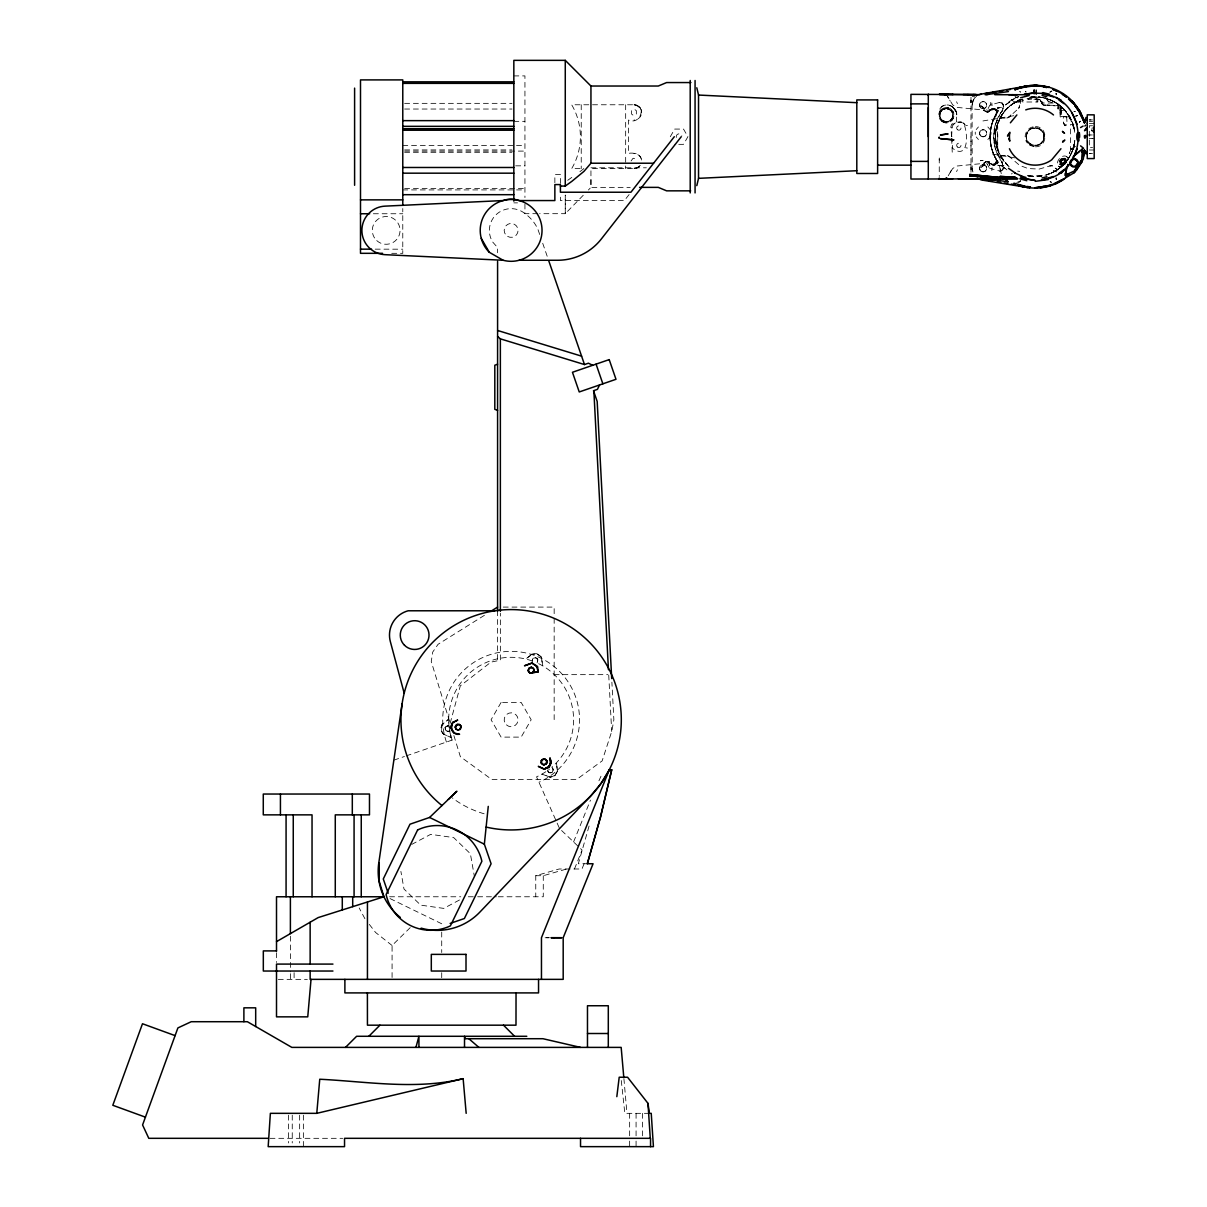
<?xml version="1.0" encoding="UTF-8"?>
<svg xmlns="http://www.w3.org/2000/svg" width="1207" height="1207" viewBox="0 0 1207 1207"><rect width="100%" height="100%" fill="white"/><g stroke="black" fill="none" stroke-linecap="round" stroke-linejoin="round"><path stroke-width="0.75" stroke-dasharray="5 3.75" d="M565.268 195.051L565.268 213.684L539.604 213.684M590.947 179.662L590.947 187.372L588.382 190.012M939.257 160.124L939.257 159.037M970.986 100.015L970.986 102.761L970.986 98.521M970.986 97.224L970.986 172.888M970.986 169.765L970.986 164.092M970.986 136.753L970.986 155.205M997.706 139.348L997.073 148.054L995.443 138.156L996.137 129.104L999.879 118.407L1004.043 111.964M997.706 136.708L997.314 125.392L995.866 130.703L996.363 128.093M1034.143 97.827L1034.143 96.937L1030.642 97.179L1040.721 97.314M1058.101 104.798L1058.101 108.736L1058.101 104.194L1052.474 100.89L1055.989 102.806M1058.101 104.617C1058.403 107.544 1037.673 103.938 1052.534 105.311M1060.184 109.158C1060.168 124.442 1061.451 102.655 1060.184 108.117M1060.184 112.809L1060.184 109.324M1060.184 107.151L1060.606 114.167L1060.666 107.136M975.271 134.369L975.271 132.106M990.992 132.106L990.992 134.369M1029.013 99.185L1027.761 99.215L1039.604 99.396L1041.279 103.364L1043.361 105.069L1059.882 105.522L1060.184 116.883L1069.689 116.928L1070.82 119.04L1064.695 110.033L1056.789 103.304M1060.697 108.736L1060.697 113.277L1060.697 107.981M998.008 108.389L997.978 107.212L997.661 108.962M1060.681 109.686L1060.681 107.287M1065.811 159.928C1061.602 174.034 1055.159 153.334 1065.811 159.928L1065.268 159.128M1056.246 179.405L1056.095 177.851A3.546 3.546 0 0 1 1056.246 179.405L1056.125 178.002M996.937 111.527C996.907 114.59 997.133 108.419 994.794 108.585C999.788 110.969 993.542 118.105 992.395 122.39C987.899 135.606 990.042 150.845 998.038 162.296A45.112 45.112 0 0 1 998.038 111.104L992.199 122.993M553.349 769.266L552.263 772.465L549.638 772.887L547.525 770.911L549.638 772.887L552.263 772.465L553.349 769.266L552.308 767.712L553.304 770.911L551.448 772.827L548.582 772.48L547.556 769.281M1010.968 105.16C1018.014 100.196 1023.823 96.002 1018.648 108.419C1018.557 109.49 1023.325 95.036 1016.747 101.448C996.514 111.346 989.076 139.469 1001.659 158.087M951.584 136.708L952.172 127.489M950.739 171.424L952.715 168.527L956.593 166.053L982.875 163.488L987.024 161.361L990.027 162.658L988.156 161.451L986.647 163.171L989.951 168.407L1000.03 171.122L1003.108 169.553L1002.459 162.719L995.337 148.808L993.512 136.693L995.654 123.536L1003.439 106.729L1002.595 103.5L999.23 102.52L1002.082 103.048M951.901 136.693C949.562 128.244 953.409 118.527 963.518 123.28C967.923 131.11 969.538 160.772 952.7 148.431L951.991 138.458M939.8 114.393L939.8 115.978M952.881 115.978A6.593 6.593 0 0 0 943.753 109.113A6.593 6.593 0 0 0 942.38 120.459A6.593 6.593 0 0 0 952.881 115.978L952.881 114.393M1060.681 110.848L1060.681 113.066L1060.666 109.128M991.807 170.594L992.063 167.652M995.639 132.453L995.519 139.62M997.676 126.237L997.706 129.571M1003.53 166.702L1001.931 170.67M994.176 129.496L994.191 144.071M1019.493 106.699L1019.372 107.197M1092.486 131.789L1091.656 130.552L1092.229 127.67M1003.681 167.547L1003.108 169.553M1003.424 106.774L1003.334 104.692M1002.806 165.359L1002.595 166.43M972.163 105.115L972.917 101.373L972.163 105.115A10.923 10.923 0 0 1 976.689 96.304M995.579 133.072C996.801 118.437 1006.819 105.009 1020.519 99.728M1074.803 140.344C1073.551 156.05 1062.024 170.247 1046.907 174.713M998.038 111.104L996.288 113.835L998.038 111.104C990.856 121.454 988.382 134.852 991.279 147.088L990.072 136.738L991.279 126.328C988.548 137.885 990.6 150.468 996.891 160.546M995.307 163.699L995.926 163.02L992.758 164.469L989.061 163.081L993.18 164.469L995.911 163.066L996.484 159.882L992.35 150.905M995.941 158.977L998.038 162.296C994.96 154.858 995.866 169.538 996.394 159.746L994.206 155.582M1060.681 110.441L1060.681 112.311M991.083 164.197L994.779 165.027L996.846 163.111C998.008 160.259 995.036 167.381 992.35 165.027C991.43 163.865 988.246 162.689 989.815 163.081M1056.472 170.308C1065.887 164.378 1072.525 154.375 1074.411 143.422L1072.012 151.72M1074.396 143.407C1072.012 158.162 1060.591 170.941 1046.182 174.924L1048.234 174.276M557.408 771.273L556.487 762.915L557.408 771.273L554.843 775.679L550.679 777.323L541.988 774.17L550.679 777.323L555.673 774.924M579.933 171.65L583.871 168.633L571.68 168.633A62.93 62.93 0 0 0 571.68 104.768L633.992 104.768C647.073 105.522 640.449 125.422 628.44 120.051L628.44 153.364C633.931 152.308 641.551 154.24 641.626 160.999A7.634 7.634 0 0 0 633.992 153.364M979.601 104.692C979.888 100.664 986.375 100.664 986.647 104.692M979.601 132.8C979.888 128.772 986.375 128.772 986.647 132.8M986.647 105.552C986.375 109.565 979.873 109.581 979.601 105.552M986.647 133.66C986.375 137.673 979.873 137.689 979.601 133.66M979.601 167.864C979.888 163.82 986.375 163.82 986.647 167.864M986.647 168.708C986.375 172.722 979.873 172.752 979.601 168.708M994.191 117.879L996.484 113.533L995.926 110.38C990.012 107.227 997.706 109.626 996.409 113.654L994.191 117.879L996.861 112.568M442.094 724.607L441.445 731.653L443.542 734.188L451.146 737.477L443.542 734.188L440.902 729.677L442.094 724.607L448.566 719.266L442.094 724.607L440.917 727.821L441.445 731.653L444.01 734.475M1064.906 161.225L1062.235 163.835L1060.712 162.507L1061.662 160.124L1063.442 159.369L1064.906 161.225L1063.442 163.247L1061.572 163.609M537.13 662.809L537.884 659.852L536.149 657.77L532.77 658.645L532.212 661.255L532.77 658.645L535.259 657.649L537.568 658.977L537.507 662.522L537.884 659.852L536.149 657.77L533.509 658.087L532.061 660.38M450.151 723.295L460.32 685.863L490.993 662.1L500.362 660.199L500.362 613.247M991.113 127.082L993.512 119.538M1073.642 146.877L1073.098 148.748M589.076 826.026L578.334 863.744L587.326 863.744M997.133 113.111L997.45 111.995M1069.885 116.325L1069.266 118.95L1069.674 116.838L1063.548 108.826M631.065 160.999L633.087 158.223L636.345 159.279L636.904 160.999M1073.008 149.019L1070.594 149.019L1070.594 124.381L1073.898 124.562M1001.403 112.115L1003.379 108.238M997.073 125.347L1002.127 114.59L999.562 119.04C1003.968 110.124 1011.828 103.033 1021.107 99.487M995.82 164.424L996.982 161.104L994.749 156.714M996.59 163.488L996.484 159.882M992.018 123.521L993.346 119.825M995.292 124.759L999.155 115.812M1060.787 164.499L1060.878 162.115L1061.209 163.352M956.593 171.62L957.407 169.795M1064.544 158.615L1060.546 160.652L1060.229 163.911L1061.858 160.365L1064.423 159.762M940.178 112.855L941.973 110.244M952.504 117.517L950.709 120.127M999.411 102.459L989.831 105.175L986.753 111.225L988.729 111.768L990.917 109.339L989.242 111.466L986.798 112.025L982.875 109.928L956.593 107.348L952.715 104.888L947.359 96.138L948.219 97.601M573.581 841.943L590.464 800.15M574.457 868.995L582.091 850.075L559.58 828.59L536.542 776.84A62.477 62.477 0 0 0 549.472 769.085M584.097 863.744L581.97 868.995L559.143 868.995L535.757 875.709L535.757 896.771M986.768 109.565L987.733 112.055L990.027 110.742L986.466 111.964L984.022 109.897L985.334 111.451M598.944 780.793L601.705 774.577M1061.572 108.57L1061.572 107.785M939.74 111.346L939.076 117.547L943.24 122.163M1060.395 161.361L1060.229 163.911M1001.855 111.738L1002.429 110.561C990.419 125.347 991.279 148.853 1002.459 162.719M994.659 109.294C983.705 112.794 994.734 104.315 996.937 111.798M1001.735 117.969L1000.271 117.667M1000.105 117.969C1009.097 119.025 1010.515 115.706 1007.77 117.803M994.493 117.185C999.29 115.51 992.833 109.083 998.355 110.395L995.835 110.35M994.734 116.732L996.605 113.322L995.262 109.671L997.661 110.29M557.423 771.182L554.843 775.679L549.713 777.082M670.292 136.708L674.698 129.074L683.509 129.074L687.915 136.708L683.509 144.342L674.698 144.342M950.256 172.269L951.146 170.73M948.219 175.8L951.086 170.821M976.207 129.541L978.424 126.946M990.057 136.934L987.839 139.514M1001.207 116.023L1002.127 114.59M984.505 162.749L984.022 163.503L985.546 161.829L984.927 162.281M1068.467 158.479L1066.822 156.789M983.011 165.48L981.744 166.973M1058.464 166.068L1060.199 167.622L1061.134 166.853A27.444 18.709 -48 0 0 1063.88 164.243L1065.464 162.281A4.134 2.821 -48 0 0 1064.031 157.815A4.134 2.821 -48 0 0 1059.248 161.994A4.134 2.821 -48 0 0 1062.598 164.786L1068.27 158.781M1067.501 159.897L1068.301 158.751M939.725 111.361C942.184 106.397 950.497 106.397 952.957 111.361M1020.775 180.748L1016.807 182.483M1067.139 160.38L1064.815 163.232M629.119 194.538L624.411 200.558L560.41 200.558L560.41 194.538M1066.641 161.059L1065.343 162.643M995.79 163.186L997.751 163.081L995.926 163.02M990.449 110.078L991.203 109.173M1010.938 114.876L1008.841 117.26L1018.648 108.419M1080.491 121.122L1079.269 122.254L1080.144 121.545A3.546 3.546 0 0 1 1079.601 122.043M1049.834 92.32L1052.006 90.902M990.283 110.335L988.714 110.335L994.025 109.052M640.268 165.344L636.904 168.045L633.992 168.633L590.947 168.633L590.947 187.372L630.22 187.372M583.253 195.262L565.268 213.684L565.268 195.413M1011.481 174.004L1012.22 173.25M1064.031 164.092L1062.688 165.434M410.199 927.655L392.079 945.488L392.079 977.489M1060.184 114.801L1061.572 114.243L1061.572 107.106L1060.184 106.548M1006.155 109.52L1008.479 107.242M952.761 124.834L955.401 122.858M1062.99 165.148L1061.134 166.853A6.246 4.255 -48 0 1 1057.483 162.417A6.246 4.255 -48 0 1 1063.08 156.186A6.246 4.255 -48 0 1 1067.878 159.354M1063.744 164.182L1062.929 164.952L1065.359 163.005M989.861 110.953L987.688 112.04M1061.209 166.777L1057.136 169.87M1064.665 164.212L1065.012 163.926A3.576 2.444 -48 0 1 1064.152 164.62L1064.665 164.212A4.134 2.821 -48 0 0 1065.359 163.503M984.761 162.447L985.546 161.829M531.804 654.209L525.814 658.962L533.147 653.651L536.798 653.726L541.204 656.744L542.803 665.811L541.204 656.744L536.798 653.726L531.804 654.209L538.231 654.39L541.37 657.393M1016.55 97.118L1004.058 105.899L1013.955 99.004L1012.085 99.97L1018.768 96.816M567.712 180.296L573.823 175.966M1061.27 159.897L1062.1 159.339M1008.901 101.72L1018.693 96.183M1042.426 102.007L1041.113 101.614L1043.693 103.033L1056.351 103.033L1060.184 105.763L1058.222 104.27M1055.989 170.609L1060.319 167.532L1053.485 172.013L1046.182 174.924M484.399 615.329L438.081 644.282L432.694 652.112L431.261 661.511L449.577 721.424M1066.49 116.581C1068.799 131.563 1061.285 124.743 1063.578 116.581M1013.608 103.289L1019.04 100.347M1055.446 170.941L1051.327 173.054L1054.601 171.424M411.723 844.417L430.658 834.354L453.666 837.583L470.368 853.726L474.411 876.599M459.49 900L443.708 908.388L420.715 905.144L403.998 889.016L400.89 871.409M636.315 168.271L639.378 166.4A7.634 7.634 0 0 1 633.992 168.633L637.492 167.788M1001.433 170.896L999.305 171.017M448.295 731.548L449.924 730.748L447.39 731.608L445.745 730.718L445.051 727.429L447.48 725.769L449.924 726.418L447.48 725.769L445.051 727.429L445.745 730.718L448.295 731.548L445.262 729.933L445.308 727.067L448.491 725.694M943.271 109.354L946.348 108.585L949.411 109.354M949.411 121.032L946.348 121.786L943.271 121.032M991.143 109.55L992.275 109.037L991.535 109.309M1032.649 128.048C1024.547 130.25 1024.351 141.898 1031.532 145.519L1026.372 140.359C1039.287 158.962 1055.009 125.634 1032.649 128.048A9.022 9.022 0 0 0 1028.364 142.607M1051.825 165.555L1049.773 165.887L1052.76 165.827L1057.347 169.734L1051.508 165.51L1039.121 169.086L1028.002 168.527L1019.643 165.389L1008.841 156.156L1005.069 155.447M1001.538 107.302L997.978 107.861L1002.64 108.434M1058.101 104.194L1058.101 110.969L1064.695 110.033L1067.26 113.171M1076.071 115.932L1077.353 115.616M1033.056 126.841C1025.935 128.168 1022.646 137.583 1027.338 143.075M393.859 760.154L404.436 756.502M406.201 755.899L452.067 740.102A62.477 62.477 0 0 1 532.483 661.059M1075.211 146.485L1070.865 149.291L1069.266 153.485L1071.107 148.989L1075.075 146.53M1075.98 115.963L1077.534 115.631L1076.78 115.706A3.546 3.546 0 0 0 1075.422 116.31M1003.907 165.389L997.993 165.555L997.661 164.439M988.729 111.768L988.05 111.979M1018.964 102.203L1023.4 100.121L1017.908 102.203M535.757 875.709L543.271 875.709L566.656 868.995M993.467 108.313L991.686 108.781L994.794 108.585M983.871 108.585L982.392 108.585M983.871 136.708L982.392 136.708M983.871 171.756L982.392 171.756M987.024 161.361L989.71 162.296L988.186 161.451L986.753 162.568L988.684 167.139M982.951 120.956L1014.77 115.54M965.736 125.619L967.441 125.347M1035.47 146.816C1048.098 146.937 1048.098 126.479 1035.485 126.599M1041.641 175.92L1028.123 175.845M1017.727 97.948L1014.981 96.696A3.546 3.546 0 0 0 1017.652 97.933L1016.656 97.782M987.266 112.055L988.156 111.934M1006.729 117.969L1007.634 117.848M1041.807 175.92L1031.547 176.313L1024.668 175.06M999.23 102.52L999.879 102.414M1038.503 176.343L1041.113 176.026M982.392 101.644L983.871 101.644M982.392 129.768L983.871 129.768M982.392 164.816L983.871 164.816M1030.506 97.194L1041.203 97.39L1039.242 97.133M1091.656 130.552L1092.938 130.447M1050.694 165.57L1051.508 165.51M1031.563 97.103C1051.569 94.825 1071.454 110.093 1074.396 130.024C1072.012 115.253 1060.606 102.474 1046.182 98.476M1074.396 130.009L1069.493 116.581L1060.184 116.581L1060.681 108.313M1066.49 124.894L1064.483 124.909L1063.593 122.903M1092.516 153.47L1089.182 153.485L1094.191 153.47M1037.19 99.215L1039.921 99.562L1041.566 102.007M1038.85 99.215L1032.423 99.2M1089.333 123.416L1094.191 123.416M1094.191 138.443L1088.789 138.443L1092.365 138.443M545.111 937.748L548.717 937.733M513.835 75.905L524.939 75.905L524.939 197.571M1027.036 98.521L1036.919 98.521L1036.919 101.991M404.632 103.349L511.979 103.349M404.632 109.037L511.979 109.037M995.79 110.214L997.073 110.772M513.835 121.349L524.939 121.349M1089.272 121.424L1092.546 121.424M1092.576 125.769L1089.333 125.769L1089.333 147.631L1092.576 147.631M402.776 145.413L524.939 145.413M1070.594 148.853L1073.898 148.853M404.632 149.924L511.979 149.924M404.632 151.101L524.939 151.101M404.632 152.293L511.979 152.293M1000.437 156.035L1007.045 155.447M996.379 163.081L997.751 163.081L995.926 163.081L996.997 163.081M515.691 165.827L524.939 165.827M590.947 167.788L646.348 167.788M404.632 188.383L524.939 188.383M402.776 189.906L524.939 189.906M513.835 202.867L517.531 202.867M373.37 213.745L402.776 213.745M537.779 213.684L524.939 213.684L524.939 202.867M375.211 249.155L402.776 249.2M391.747 253.319L402.776 253.319L402.776 208.539M503.244 607.091L554.164 607.091L554.164 616.475M554.164 674.653L607.8 674.653M389.559 896.771L460.787 896.771M468.286 896.771L475.769 896.771M477.655 896.771L496.394 896.771M498.265 896.771L543.271 896.771L543.271 875.709M546.545 937.718L549.487 937.718M278.274 979.36L307.347 979.36M649.381 1113.337L624.849 1113.337L621.107 1079.028M270.006 1138.322L342.713 1138.322M1047.555 105.235L1043.391 105.069C1044.236 105.824 1039.453 102.776 1040.675 100.468M1092.365 134.973L1088.729 134.973L1094.191 134.973M1089.333 149.985L1094.191 150M1017.531 101.071L1018.512 101.071M1073.808 111.617L1075.331 111.632L1074.532 111.632M1065.042 125.784L1065.042 124.909M989.318 163.081L993.557 165.238M972.254 96.59L974.773 96.786M1007.226 155.492L1009.474 156.774M1039.77 97.194L1038.337 97.058L1041.445 97.435M1019.734 171.379L1017.652 171.092M1027.308 175.709L1031.547 176.313M1015.479 102.414L1017.154 102.67M965.736 147.797L967.426 148.054M992.546 154.074L1014.861 157.876M989.378 162.01L988.186 161.451M636.904 105.356L633.992 104.768A7.634 7.634 0 0 1 641.626 112.402A7.634 7.634 0 0 1 633.992 120.051M1043.391 97.782L1047.721 98.959L1045.262 98.22M1033.69 146.666L1029.496 145.051M987.779 161.376L988.593 161.602M943.271 122.179C949.637 125.392 956.834 117.305 952.942 111.346M635.772 104.979L640.223 107.996L641.264 110.093M1050.694 100.075L1052.444 100.875M1060.304 164.152L1062.386 164.439L1064.649 162.824L1065.66 160.335L1064.77 158.524M1001.75 166.189C999.698 164.891 997.057 166.249 997.963 164.952M1061.059 163.156L1063.835 162.477A2.399 1.645 -48 0 0 1064.499 160.078L1064.121 159.626M1051.282 182.272L1050.09 181.397A3.546 3.546 0 0 0 1051.282 182.272L1050.271 181.593M390.027 898.566L443.135 924.471M1014.287 101.448L1015.283 101.946M1052.474 100.89L1054.978 102.203M952.323 106.654L955.597 110.38L956.774 114.831C957.242 105.884 943.376 100.694 939.468 109.686C941.415 104.873 947.963 103.515 952.036 106.472A10.41 10.395 0 0 1 956.306 112.191L956.502 121.801L951.629 124.246L950.769 127.142L951.916 130.069M988.971 109.762L989.921 110.32M1042.063 103.349L1043.074 104.089L1041.158 102.58M1013.669 101.554L1011.3 99.412M1002.595 103.5L1001.81 102.882L1003.424 104.979L1003.032 104.058M1006.894 169.84L1004.103 167.547L1006.668 169.9M392.079 945.488L375.618 932.498L369.176 924.215M1059.761 164.378L1060.214 164.786M987.839 126.946L990.057 129.541M978.424 139.514L976.207 136.934M1060.229 105.794L1063.774 109.052M950.709 110.244L952.504 112.855M941.973 120.127L940.178 117.517M981.744 106.427L983.011 107.921M1000.105 155.447L1008.132 165.857M953.092 107.257L956.502 112.87M364.891 918.693L359.173 907.951M1004.224 161.678L1000.03 155.296M1000.452 156.08L1007.06 164.831L999.879 154.994L995.624 140.766M997.359 161.285L998.038 162.296M1001.946 161.798L1002.519 162.975M1000.739 156.593L1002.127 158.811M996.288 159.565L994.734 156.669M949.683 100.136L950.211 101.056M1045.413 98.039L1048.702 101.66L1052.353 102.655L1048.129 101.297L1045.247 97.571M1001.388 157.695L996.967 147.692L995.413 136.708L996.363 145.308M957.423 103.621L956.593 101.78M999.245 157.725L995.337 148.808M1001.267 173.672L999.381 165.615L1001.131 173.416M1063.955 123.672L1064.725 125.528M992.199 150.407L993.512 153.893M1072.208 122.179L1073.913 127.64M1001.508 161.557L1002.7 164.982M539.68 234.445L537.854 229.149A39.107 39.107 0 0 0 524.939 213.564A21.786 21.786 0 0 0 492.788 242.154L497.586 247.571L497.586 252.746M542.712 243.271L547.571 257.378M453.877 735.516L460.35 756.653L491.732 779.466L576.599 779.466L602.142 760.908L611.904 730.869L613.865 719.764L611.889 682.166M996.756 146.922L997.073 148.054M991.128 146.379L992.41 151.071M452.067 740.102L449.532 730.25L448.657 719.764M1073.642 126.539L1074.185 128.847M1056.095 93.301L1056.261 94.749A3.546 3.546 0 0 0 1056.095 93.286L1056.261 94.749M641.038 109.49L641.626 112.402M990.54 102.489L990.977 105.371M991.837 102.912L992.079 105.703M623.898 1078.53L626.946 1113.337M608.735 675.015L611.693 731.502M951.659 138.443L952.248 152.52M997.706 147.375L997.706 134.022M1060.666 112.613L1060.681 113.594M1037.96 99.215L1037.794 101.991L1022.691 101.991L1022.691 99.215M1061.013 106.548L1061.013 114.801M939.257 157.996L939.257 176.373M642.486 1113.337L642.486 1139.242M636.074 1113.337L636.074 1139.242M636.074 1141.098L636.074 1146.65M629.647 1113.337L629.647 1139.242M629.647 1141.098L629.647 1146.65M625.664 104.768L625.664 168.633M581.231 104.768L581.231 168.633M560.41 183.434L560.41 174.623L554.858 174.623L554.858 183.434M554.164 618.361L554.164 719.764M497.586 610.742L497.586 660.199M441.717 932.06L441.717 952.519M441.717 972.706L441.717 977.7M303.364 1115.177L303.364 1146.65M299.653 1115.177L299.653 1142.954M294.101 972.706L294.101 979.36M292.245 1115.177L292.245 1142.954M290.389 936.194L290.389 971.861M290.389 973.732L290.389 979.36M288.533 1115.177L288.533 1142.954M276.509 952.73L276.509 962.477M1074.758 140.766A39.771 39.771 0 0 1 1045.051 175.226M1042.38 175.815A39.771 39.771 0 0 1 1025.347 175.241M1009.158 166.777A39.771 39.771 0 0 1 1023.989 98.536M1029.254 97.375A39.771 39.771 0 0 1 1074.713 132.257M1020.73 180.809A3.546 3.546 0 0 1 1018.391 182.498M1035.184 127.686A9.022 9.022 0 0 1 1044.206 136.708A9.022 9.022 0 0 1 1035.184 145.73M972.51 170.821A10.923 10.923 0 0 1 972.208 168.286L972.073 105.115A11.059 11.059 0 0 1 976.599 96.198M972.374 170.851A11.059 11.059 0 0 1 972.073 168.286M1063.88 164.786A4.134 2.821 -48 0 1 1059.625 162.96A4.134 2.821 -48 0 1 1064.212 158.223A4.134 2.821 -48 0 1 1065.917 162.689L1065.706 163.066A3.576 2.444 -48 0 0 1064.77 158.992A3.576 2.444 -48 0 0 1060.5 162.417A3.576 2.444 -48 0 0 1063.216 165.057M538.624 663.669A62.477 62.477 0 0 1 551.69 767.275M446.439 742.049A68.422 68.422 0 0 1 486.979 655.748A68.422 68.422 0 0 1 574.411 693.769A68.422 68.422 0 0 1 538.956 782.272M484.128 813.774A97.812 97.812 0 0 1 452.308 797.918M676.327 137.447A2.882 2.882 0 0 1 678.364 133.932A2.882 2.882 0 0 1 681.88 135.969M1060.184 109.777L1060.546 111.029L1060.184 109.777M939.861 113.911C937.899 122.194 951.508 124.849 952.836 116.46C954.797 108.177 941.158 105.522 939.861 113.911M1026.584 134.988C1023.943 145.685 1041.49 149.683 1043.708 138.835C1046.907 128.002 1028.967 123.476 1026.674 134.565C1023.43 145.67 1041.988 149.879 1043.799 138.413C1046.469 127.444 1028.319 123.793 1026.584 134.988M940.253 112.658C936.828 120.368 949.396 125.573 952.429 117.713C955.853 110.003 943.286 104.798 940.253 112.658M1074.185 144.568L1073.913 145.76L1074.185 144.568M631.623 110.697L631.623 114.122L633.087 115.193L636.345 114.122L636.345 110.697L634.882 109.626L631.623 110.697M501.101 702.414L491.083 719.764L501.101 737.115L521.152 737.115L531.171 719.764L521.152 702.414L501.101 702.414M984.927 164.771L980.627 167.713L984.927 164.771M1050.346 91.732L1050.09 92.004A3.546 3.546 0 0 1 1051.282 91.144L1050.346 91.732M981.382 160.561L980.325 160.742L983.132 160.35L981.382 160.561M961.587 121.998L958.72 122.299L962.703 121.907L961.587 121.998M1092.531 119.931L1089.212 119.931L1092.516 119.946M1054.073 170.911L1053.273 170.791L1056.442 171.847L1054.073 170.911M981.97 106.337L980.627 105.688L984.942 108.66L981.97 106.337M1020.353 92.049L1020.292 92.004A3.546 3.546 0 0 0 1019.749 91.506L1020.353 92.049M964.348 123.914L963.095 122.918L965.057 124.774L964.348 123.914M1025.512 91.34L1025.995 92.019L1025.512 91.34M984.474 110.606L983.992 109.897L984.474 110.606M989.272 164.107L988.774 162.598L990.313 167.215L989.272 164.107M972.917 172.028L972.163 168.286L972.917 172.028M941.852 121.364A7.634 7.634 0 0 0 953.937 115.978A7.634 7.634 0 0 0 943.24 108.208A7.634 7.634 0 0 0 941.852 121.364M957.362 146.967A2.173 2.173 0 0 0 960.953 145.866A2.173 2.173 0 0 0 958.192 143.301A2.173 2.173 0 0 0 957.362 146.967M957.362 129.617A2.173 2.173 0 0 0 960.953 128.515A2.173 2.173 0 0 0 958.192 125.95A2.173 2.173 0 0 0 957.362 129.617M981.05 107.996A3.546 3.546 0 0 0 986.662 105.492A3.546 3.546 0 0 0 981.683 101.886A3.546 3.546 0 0 0 981.05 107.996M981.05 136.104A3.546 3.546 0 0 0 986.662 133.6A3.546 3.546 0 0 0 981.683 129.994A3.546 3.546 0 0 0 981.05 136.104M981.05 171.153A3.546 3.546 0 0 0 986.662 168.663A3.546 3.546 0 0 0 981.683 165.042A3.546 3.546 0 0 0 981.05 171.153M376.75 240.585A13.88 13.88 0 0 0 399.713 233.494A13.88 13.88 0 0 0 382.091 217.139A13.88 13.88 0 0 0 376.75 240.585M507.649 236.421A6.94 6.94 0 0 0 518.075 230.416A6.94 6.94 0 0 0 507.649 224.396A6.94 6.94 0 0 0 507.649 236.421M506.412 724.849A6.94 6.94 0 0 0 517.894 721.303A6.94 6.94 0 0 0 509.082 713.126A6.94 6.94 0 0 0 506.412 724.849"/><path stroke-width="1.5" d="M928.289 95.413L928.289 94.357L928.289 179.043M928.289 136.708L928.289 107.544M1036.225 93.799L1036.225 92.275M516.038 992.908L515.993 1025.181L367.441 1025.181L367.396 992.908M1079.616 134.46L1079.616 137.296M1094.191 127.082L1094.191 132.302L1094.191 128.893M1084.414 123.265L1085.847 119.9L1084.444 122.692M1055.401 183.917L1074.23 172.692L1076.689 169.84L1081.457 162.749L1082.423 148.899L1073.249 156.593L1075.06 155.069M1083.388 156.865L1084.278 151.81L1083.252 159.264L1074.23 172.692M532.046 667.441L529.36 667.803L528.228 670.217L529.405 672.646L532.046 672.993L534.007 671.107L533.509 668.497L531.155 667.23L528.787 668.497L528.319 671.122L530.25 672.993L538.156 671.922L537.598 666.943L531.94 663.111L524.502 665.781L532.136 662.96L537.598 666.943M650.558 1146.65L650.558 1138.322L344.538 1138.322L344.538 1146.65L268.18 1146.65L270.368 1113.337L316.777 1113.337L463.141 1078.681L466.174 1113.337M311.029 979.36L307.755 1016.852L276.509 1016.852L276.509 964.091L332.951 964.091M316.777 1113.337L319.749 1079.239C367.366 1081.578 416.008 1090.177 463.141 1078.666M455.28 727.202L457.302 724.426L459.897 724.803L461.119 727.202L459.942 729.616L461.014 726.086L459.098 724.426L456.457 724.758L455.28 727.202L455.839 728.922L458.177 730.205L460.561 728.922M450.136 923.43L464.378 918.527L491.098 863.759L484.354 844.176L488.262 806.382M616.822 1096.665L619.206 1077.232L627.565 1077.232L647.978 1103.349L649.381 1113.337L651.237 1113.337L653.425 1146.65L580.537 1146.65L580.537 1138.322M402.112 703.787L378.772 863.05L378.847 880.175L383.932 896.771L318.165 917.592L276.509 941.641M1077.715 162.734L1075.528 166.159L1072.932 166.294L1070.503 164.348L1072.585 166.43L1070.684 164.243C1069.025 159.897 1075.573 157.363 1077.625 161.391L1075.528 159.309L1077.247 161.18M1085.817 129.888L1086.768 127.731L1084.52 130.748L1085.862 129.647M696.801 185.637L698.536 178.349L698.536 95.051L696.801 87.764M1009.535 133.343L1007.498 136.089L1009.837 132.242A25.724 25.724 0 0 0 1009.837 141.174L1008.66 138.579M1065.359 173.914L1066.354 170.217M415.932 1047.389L418.92 1036.285L418.92 1047.389M1067.199 167.019L1061.3 173.114M1067.863 164.559L1064.981 175.332L1076.689 169.84M1082.951 155.507L1084.218 150.89M1081.532 152.127L1082.423 148.899M1053.364 176.494L1041.415 180.009C1090.434 174.593 1090.434 98.823 1041.415 93.407L1053.364 96.907M310.139 971.032L310.139 979.36L563.186 979.36L563.186 937.718L593.075 863.744L587.326 863.744L600.528 816.943L611.738 769.749L609.339 769.719L601.026 783.464L590.842 795.835L479.873 912.1A59.007 59.007 0 0 1 421.137 928.138M587.326 863.744L600.528 816.943L611.738 769.749L609.324 769.749L541.46 937.718L541.46 979.36M1070.277 161.225L1069.975 162.281A4.134 4.134 0 0 0 1074.456 166.988A4.134 4.134 0 0 0 1077.957 161.527A4.134 4.134 0 0 0 1071.831 159.399L1071.047 160.063M1078.153 163.458L1077.187 165.57M1067.652 165.344L1067.908 164.469M1084.414 150.151C1089.665 160.44 1080.853 144.84 1085.681 151.976M550 758.087L551.161 762.824L548.551 767.441L544.131 768.965L538.292 766.354L544.07 769.161L550.332 765.54L550 758.087L551.192 762.145L548.612 767.29L544.07 769.161M1080.19 163.232L1077.564 167.758M1078.077 140.48C1076.357 141.657 1076.357 131.714 1078.077 132.951M1077.172 149.034L1071.997 160.35M541.098 762.613L542.29 759.475L544.93 759.112L546.967 761.164L545.775 764.287L543.135 764.665L541.098 762.613L541.671 763.593L544.01 764.876L546.831 763.035L546.394 760.169L544.055 758.886L541.234 760.742L541.671 763.593M1086.074 117.381L1084.354 121.424L1084.806 120.172M532.046 672.993L534.067 670.217M599.577 384.958L597.42 389.363L593.482 390.721L597.178 401.433L611.708 678.575M1084.927 121.304L1085.666 120.051M1081.457 162.749L1082.06 161.647M1081.08 160.531L1075.075 170.142L1081.17 161.089M548.551 767.441L551.161 762.824M453.5 721.892C448.295 726.599 452.685 735.531 459.58 734.263L453.998 733.026L451.162 728.168L452.655 722.586L457.559 720.157L452.655 722.586L451.388 725.573L451.629 729.963L454.028 732.423M513.835 201.147L513.835 60.35L565.268 60.35L590.947 86.029L590.947 163.217L583.916 171.409L571.801 181.382L565.268 186.059L560.41 186.059M1084.927 126.056L1085.666 125.106M674.306 136.708L630.929 192.23L560.41 192.23L560.41 184.565L554.858 184.565L554.858 200.558L519.131 200.558A23.265 23.265 0 0 0 503.123 200.558L385.033 206.141A24.291 24.291 0 0 0 361.889 230.416A24.291 24.291 0 0 0 385.033 254.677L503.123 260.259A30.899 30.899 0 0 0 541.913 227.716A30.899 30.899 0 0 0 498.069 202.399A30.899 30.899 0 0 0 489.273 252.263L503.123 260.259M681.246 136.708L601.388 238.911A55.537 55.537 0 0 1 557.634 260.259L519.131 260.259M1074.547 170.247L1077.051 167.124M1079.254 165.555L1075.678 168.98L1076.599 168.482M1010.38 122.812L1016.882 114.937M541.234 760.742L542.29 759.475M545.775 764.287L546.831 763.035M1060.953 148.733L1051.629 159.912A28.44 28.44 0 0 1 1009.429 148.748M1083.101 126.086L1080.552 127.55M1078.922 140.872L1078.922 132.544L1079.616 133.238M345.504 1047.389L356.623 1036.285L526.81 1036.285M368.829 1036.285L379.933 1025.181M1068.572 174.004L1065.947 176.599L1068.21 174.683M388.186 893.225L383.283 878.968L409.988 824.2L429.586 817.456L456.88 791.234L448.355 799.381M1074.622 155.431L1079.39 151.433M1069.327 174.08L1066.777 176.192L1068.964 174.291M1078.349 166.883L1075.678 168.98L1076.463 168.437M946.107 178.53L946.831 177.972L944.387 179.013L947.239 178.983M1064.438 178.53L1055.22 183.645M1058.841 173.506L1063.835 169.765M1064.559 178.832L1063.503 179.556A51.373 51.373 0 0 1 1026.901 187.402L981.231 179.934L977.172 178.153M490.781 611.346L497.586 607.091M1060.908 180.311L1053.907 183.69M977.459 94.78L1026.901 86.014A51.373 51.373 0 0 1 1084.399 121.998M977.368 94.81L972.978 94.599M456.457 724.758L457.302 724.426M497.586 364.212L494.81 365.223L494.81 409.339L497.586 410.35M497.586 336.451L500.362 338.85L584.49 364.559L588.428 363.201L592.697 365.299M1052.655 184.218L1047.661 185.772M1020.579 97.737L1029.073 95.549M1042.063 177.942L1046.861 176.705M1050.407 185.757L1040.223 187.824M1048.355 179.526L1035.365 181.337M1040.6 187.025L1044.13 186.406M1022.193 87.538L1025.407 87.01M1015.253 88.669L1018.723 88.111M984.972 93.618L988.608 93.03M992.245 92.426L995.881 91.838M999.517 91.249L1003.138 90.646M1006.774 90.057L1010.41 89.469M985.229 94.78L988.488 94.327M986.602 94.584L1008.448 91.581M532.89 672.616L538.156 671.922L536.496 665.479M1035.184 92.954L1024.034 94.402L1032.091 93.045L1040.992 93.331M698.536 178.349L856.804 170.715M945.262 178.998L944.387 179.013M948.627 178.968L950.724 178.938L910.938 179.043L910.938 94.357L968.18 94.568M939.257 178.078L939.257 179.043L950.12 178.953M958.418 178.908L977.745 178.787L959.067 178.892L964.484 178.862M943.15 179.013L969.704 178.832M939.257 179.043L952.67 178.938M968.467 178.832L1000.075 178.696L964.846 178.847L984.837 178.757M969.643 178.832L1000.075 178.696M1017.35 94.719L1011.888 94.734L1028.892 94.719M402.776 81.835L513.835 81.835M690.902 82.559L666.611 82.559L658.283 86.029L590.947 86.029M402.776 83.358L513.835 83.358M1008.735 94.719L1013.246 94.719L994.809 94.689M910.938 103.877L928.289 103.877M877.625 108.238L910.938 108.238M402.776 120.64L513.835 120.64M402.776 126.328L513.835 126.328M402.776 128.696L513.835 128.696M402.776 130.22L513.835 130.22M910.938 161.391L928.289 161.391M590.947 163.217L653.591 163.217M877.625 165.163L910.938 165.163M402.776 167.486L513.835 167.486M402.776 173.174L513.835 173.174M639.574 187.372L658.283 187.372L666.611 190.842L690.676 190.842M402.776 194.689L513.835 194.689M360.501 199.864L402.776 199.864M360.501 213.745L369.689 213.745M360.501 249.155L371.53 249.155M382.559 253.319L360.501 253.319L360.501 79.903L402.776 79.903L402.776 205.341M494.87 610.787L408.132 610.787A25.151 25.151 0 0 0 390.344 641.596L404.194 693.225M383.932 896.771L276.509 896.771L276.509 951.207M276.509 950.905L263.322 950.905L263.322 971.032L332.951 971.032M587.477 1033.509L608.298 1033.509M268.18 1138.322L148.793 1138.322L142.577 1124.969L177.897 1027.926L191.234 1021.71L247.36 1021.71L291.838 1047.389L621.167 1047.389L623.732 1076.704M946.137 94.418L944.387 94.402L945.564 94.614M967.682 94.568L976.297 94.614L939.257 94.357L946.047 94.418M963.141 94.538L977.776 94.614M952.579 94.463L939.257 94.357L948.687 94.433M952.459 94.463L953.349 94.463M947.269 94.433L944.372 94.402L946.107 94.87M698.536 95.051L856.804 102.686M1013.895 183.177L1029.375 187.417M1027.051 186.527L1030.431 186.844L1027.021 186.663M1029.737 187.779L1019.387 185.576M992.305 179.602L1008.117 181.774L1004.209 177.942M980.642 178.002L995.021 179.979M982.92 179.3L986.044 179.813M981.351 179.194L984.867 179.768M988.382 180.341L991.898 180.914M997.178 181.774L1000.694 182.348M1004.209 182.936L1007.724 183.509M1011.24 184.083L1014.876 184.671M1018.497 185.259L1022.118 185.848M1049.336 94.191L1042.878 92.562M1044.281 87.04L1046.816 87.598M1027.61 187.266L1019.085 185.139M580.537 1047.389L542.954 1038.714L465.163 1038.714L464.514 1036.285L464.514 1047.389M544.055 758.886L544.93 759.112M543.135 764.665L544.01 764.876M1042.063 95.474L1046.861 96.711M1019.855 178.802L1026.84 180.718M1080.552 145.851L1083.645 148.295M1021.529 178.274L1035.184 180.462L1020.473 177.821M1020.081 175.664L1026.071 177.504M497.586 330.477L581.593 356.156M175.09 1035.621L142.486 1023.747L112.809 1105.28L145.428 1117.154M529.405 672.646L530.25 672.993M1052.655 89.197L1058.946 92.049M1052.881 89.393L1057.302 91.325M1014.514 172.842L1021.756 176.086M459.098 724.426L459.897 724.803M429.586 817.456L484.354 844.176M531.155 667.23L533.509 668.497L534.007 671.107M458.177 730.205L455.839 728.922L455.371 726.282M1056.095 97.36L1061.209 100.226M1060.214 92.683L1061.074 93.18M1008.494 168.331L1015.268 173.008M1058.841 99.894L1063.835 103.636M1068.406 98.914L1072.978 103.485M468.844 1038.714L478.907 1047.389M1008.117 181.774L1004.435 178.229M1068.949 99.095L1070.881 101.011M503.485 1025.181L514.604 1036.285M1077.791 109.565L1074.939 105.582L1077.836 109.807M546.394 760.169L546.967 761.164M481.276 238.413L489.273 252.263M1080.567 112.643L1071.816 100.709L1079.662 111.014L1083.765 120.594M1071.997 113.051L1077.172 124.381M1079.843 112.99L1081.246 115.887M1084.686 151.509L1085.847 153.5L1085.425 151.343M596.077 364.137L602.866 383.826M548.793 260.908L584.49 364.559M528.228 670.217L528.319 671.122M461.014 726.086L461.119 727.202M650.271 1138.322L647.978 1103.349M593.904 391.913L608.449 669.704M378.847 880.175L378.802 862.809A59.007 59.007 0 0 0 400.317 917.426M1034.143 93.226L1034.143 90.103L1034.143 93.905M1036.225 90.103L1036.225 93.905M1034.143 92.049L1034.143 92.848M695.066 80.477L695.066 192.924M690.208 80.477L690.208 192.924M608.298 1047.389L608.298 1005.748L587.477 1005.748L587.477 1047.389M565.268 60.35L565.268 186.059M538.548 979.36L538.548 992.908L344.885 992.908L344.885 979.36M500.362 338.85L500.362 611.376M497.586 261.391L497.586 611.436M367.441 901.991L367.441 979.36M361.255 814.861L361.255 896.771M354.602 88.111L354.602 185.29M354.073 814.861L354.073 896.771M352.7 896.771L352.7 906.653M352.308 794.04L352.308 814.861M342.29 896.771L342.29 909.957M335.274 896.771L335.274 814.861L369.478 814.861L369.478 794.04L263.277 794.04L263.277 814.861L312.04 814.861L312.04 896.771M310.139 922.223L310.139 964.091M293.256 814.861L293.256 896.771M290.389 896.771L290.389 933.614M286.074 814.861L286.074 896.771M280.431 794.04L280.431 814.861M255.688 1026.523L255.688 1007.83L243.889 1007.83L243.889 1021.71M1025.739 109.882A28.44 28.44 0 0 1 1053.5 114.952M1031.095 86.255A50.619 50.619 0 0 1 1039.257 86.255M978.862 94.931A11.059 11.059 0 0 1 981.351 94.206M441.958 805.537A110.184 110.184 0 0 1 456.533 624.064A110.184 110.184 0 0 1 620.157 703.877A110.184 110.184 0 0 1 486.119 827.067M1087.251 123.265L1087.251 158.585L1094.191 158.57L1094.191 114.846L1087.251 114.831L1087.251 123.265M939.167 137.296L939.152 138.111L939.167 137.296M1084.444 135.908C1084.429 142.245 1087.477 133.072 1084.444 135.908M417.622 829.948L386.104 894.553A45.806 45.806 0 0 0 450.362 925.89L481.88 861.285A45.806 45.806 0 0 0 417.622 829.948M1063.005 141.294L1062.613 142.185L1064.846 140.072L1063.005 141.279M1020.941 87.689L1014.77 89.846C1025.497 85.244 1037.613 84.505 1048.883 87.417L1036.119 85.561L1020.941 87.689M609.203 359.611L572.45 372.269L579.239 391.958L615.992 379.3L609.203 359.611M1021.318 87.251L1019.477 87.794L1026.901 86.014L1019.674 87.432L1026.901 86.014L1021.318 87.251M941.656 134.716L940.328 135.048L948.098 133.902L941.656 134.716M1050.256 185.561L1034.731 187.824L1050.256 185.561M1029.888 85.606L1024.034 86.572L1036.134 85.365L1048.928 87.206L1036.134 85.365L1029.888 85.606M1016.732 178.168L1000.045 178.108L1016.732 178.168M553.922 937.703L550.965 937.718L561.828 937.718L553.922 937.703M1003.153 178.696L986.028 178.742L1017.803 178.681L1003.153 178.696M877.625 99.909L856.804 99.909L856.804 173.491L877.625 173.491L877.625 99.909M466.008 954.375L431.306 954.375L431.306 971.032L466.008 971.032L466.008 954.375M1000.075 177.806L969.643 175.95L1000.075 177.806M953.696 139.891L940.434 138.609L953.696 139.891M1015.298 177.293L1000.075 176.433L1015.298 177.293M1000.075 177.535L969.643 174.472L1000.075 177.535M1026.901 187.402L1018.859 185.772L1026.901 187.402M1027.579 187.492L1018.27 185.199L1027.579 187.492M1064.468 133.177L1062.507 131.457L1064.468 133.177M1082.92 152.248L1081.668 151.494L1082.92 152.248M1067.305 174.004L1068.135 175.015L1067.305 174.004M1066.309 96.952L1062.266 94.176L1066.309 96.952M1076.629 106.91L1071.68 100.845L1079.48 111.119L1084.263 122.239L1076.629 106.91M404.481 645.247A14.378 14.378 0 0 0 428.53 638.805A14.378 14.378 0 0 0 410.923 621.198A14.378 14.378 0 0 0 404.481 645.247"/></g></svg>
